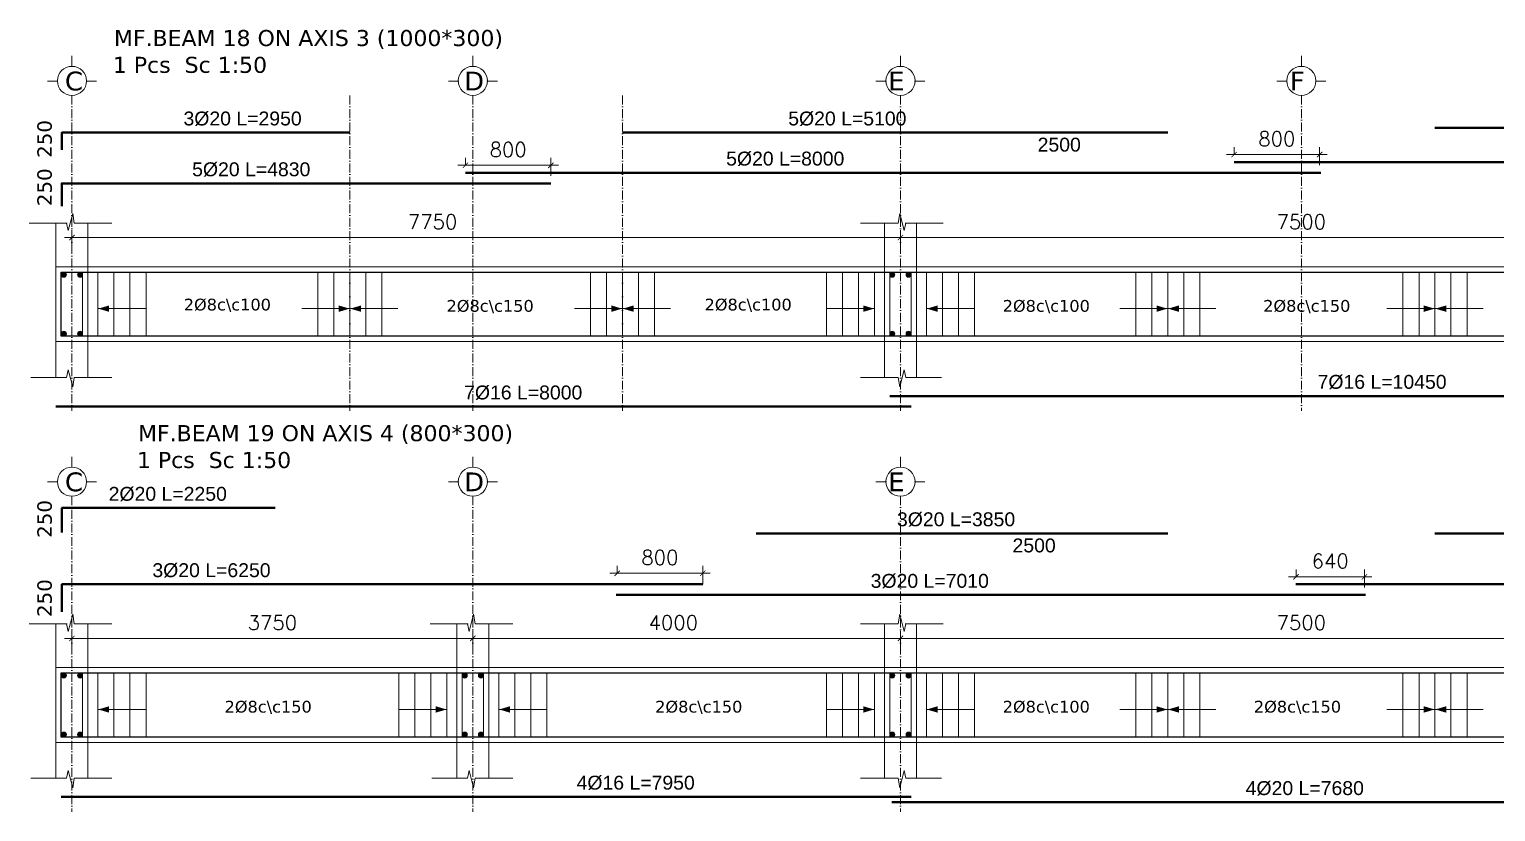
# Model space of a CAD drawing. Header units: inches. Extents: x -17020 to 43805, y -10194 to 123061.
# Drawn here: x 7716 to 9087, y 111317 to 112049 of the extents above; entities that cross this region are included whole.
import ezdxf

# ---------------------------------------------------------------- set-up
doc = ezdxf.new("R2010")
doc.units = ezdxf.units.IN
doc.header["$LTSCALE"] = 0.7
doc.header["$MEASUREMENT"] = 0
doc.linetypes.add('ACAD_ISO10W100', pattern=[18, 12, -3, 0, -3])
doc.layers.get('0').update_dxf_attribs({"lineweight": 13})
doc.layers.get('Defpoints').update_dxf_attribs({"lineweight": 5})
for name, color, linetype, lineweight in [('axis', 254, 'ACAD_ISO10W100', 9), ('BEAM FRAME', 5, 'Continuous', 18), ('COLUMN', 4, 'Continuous', 20), ('elevline', 30, 'Continuous', 20), ('FRAME 070', 5, 'Continuous', 60), ('hatch', 9, 'Continuous', 9), ('renforcment', 141, 'Continuous', 40), ('tex', 3, 'Continuous', 25), ('TEXT', 3, 'Continuous', 25), ('top rein. extension', 50, 'Continuous', 20), ('top renforcment', 7, 'Continuous', 40)]:
    doc.layers.add(name, color=color, linetype=linetype, lineweight=lineweight)
doc.styles.add('100', font='romans.shx', dxfattribs={"height": 13.5})
doc.styles.add('romanc', font='verdana.ttf', dxfattribs={"height": 250})
doc.styles.get("Standard").update_dxf_attribs({"font": 'arial.ttf', "height": 13})
doc.dimstyles.new('100', dxfattribs={"dimtxt": 13.5, "dimasz": 5, "dimexe": 7, "dimexo": 7, "dimgap": 8, "dimtad": 1, "dimdec": 0, "dimlfac": 10, "dimzin": 4, "dimdsep": 46, "dimtxsty": '100', "dimblk": 'ARCHTICK', "dimcen": 0.09, "dimdle": 7, "dimclrd": 1, "dimclre": 8, "dimclrt": 2, "dimadec": 0, "dimazin": 1, "dimtfac": 1, "dimtdec": 0, "dimtix": 1, "dimtofl": 0, "dimtmove": 0, "dimatfit": 3, "dimldrblk": 'ARCHTICK', "dimfxl": 0.18, "dimtolj": 1, "dimtzin": 0, "dimlwd": -1, "dimlwe": -1, "dimarcsym": 0})
doc.dimstyles.get("Standard").update_dxf_attribs({"dimtxt": 13, "dimasz": 5, "dimexe": 0.18, "dimexo": 0.0625, "dimgap": 6, "dimtad": 1, "dimdec": 0, "dimlfac": 10, "dimzin": 0, "dimdsep": 46, "dimtxsty": 'Standard', "dimblk": 'ARCHTICK', "dimcen": 0.09, "dimse1": 1, "dimse2": 1, "dimclrd": 1, "dimclre": 7, "dimclrt": 3, "dimadec": 0, "dimazin": 0, "dimtfac": 1, "dimtdec": 0, "dimtix": 1, "dimtofl": 0, "dimtmove": 0, "dimatfit": 3, "dimldrblk": 'ARCHTICK', "dimfxl": 1, "dimtolj": 1, "dimtzin": 0, "dimarcsym": 0})

# ---------------------------------------------------------------- blocks, each defined once
blk = doc.blocks.new('*D897')
at = {"layer": 'Defpoints', "color": 0, "transparency": 16777216}
for p in [(7720.4, 111904.6, -194.5), (8203.4, 111904.6, -221.1), (8203.4, 111904.6)]:
    blk.add_point(p, dxfattribs=at)
at = {"layer": 'TEXT', "color": 3, "transparency": 16777216, "insert": (7923.1, 111917.6), "char_height": 13, "attachment_point": 5}
blk.add_mtext('\\A1;5%%C20 L=4830', dxfattribs=at)
blk = doc.blocks.new('_ArchTick')
at = {"color": 0, "linetype": 'ByBlock', "lineweight": 0, "const_width": 0.15}
blk.add_lwpolyline([(-0.5, -0.5), (0.5, 0.5)], dxfattribs=at)
blk = doc.blocks.new('*D898')
at = {"color": 8, "transparency": 16777216}
for p, q in [((7755.4, 111847.4), (7755.4, 111861)), ((8530.4, 111844.3), (8530.4, 111861))]:
    blk.add_line(p, q, dxfattribs=at)
at = {"color": 1, "transparency": 16777216}
blk.add_line((7748.4, 111854), (8537.4, 111854), dxfattribs=at)
at = {"layer": 'Defpoints', "color": 0, "transparency": 16777216}
for p in [(8530.4, 111854), (7755.4, 111840.4), (8530.4, 111837.3)]:
    blk.add_point(p, dxfattribs=at)
at = {"color": 1, "transparency": 16777216, "xscale": 5, "yscale": 5, "zscale": 5, "rotation": 180}
blk.add_blockref('_ArchTick', (7755.4, 111854), dxfattribs=at)
at = {"color": 1, "transparency": 16777216, "xscale": 5, "yscale": 5, "zscale": 5}
blk.add_blockref('_ArchTick', (8530.4, 111854), dxfattribs=at)
at = {"color": 2, "transparency": 16777216, "insert": (8092.7, 111868.7), "char_height": 13.5, "attachment_point": 5, "style": '100'}
blk.add_mtext('\\A1;7750', dxfattribs=at)
blk = doc.blocks.new('*D899')
at = {"layer": 'Defpoints', "color": 0, "transparency": 16777216}
for p in [(7740.4, 111695.9, -37100.9), (7740.4, 111695.9), (8540.4, 111695.9, -13870.6)]:
    blk.add_point(p, dxfattribs=at)
at = {"layer": 'TEXT', "color": 3, "transparency": 16777216, "insert": (8177.5, 111708.9), "char_height": 13, "attachment_point": 5}
blk.add_mtext('\\A1;7%%C16 L=8000', dxfattribs=at)
blk = doc.blocks.new('*D900')
at = {"layer": 'Defpoints', "color": 0, "transparency": 16777216}
for p in [(8123.4, 111914.6, -19.2), (8123.4, 111914.6), (8923.5, 111914.6, -167.8)]:
    blk.add_point(p, dxfattribs=at)
at = {"layer": 'TEXT', "color": 3, "transparency": 16777216, "insert": (8422.6, 111927.6), "char_height": 13, "attachment_point": 5}
blk.add_mtext('\\A1;5%%C20 L=8000', dxfattribs=at)
blk = doc.blocks.new('*D902')
at = {"layer": 'Defpoints', "color": 0, "transparency": 16777216}
for p in [(8842.5, 111924.6, -157.8), (8842.5, 111924.6), (9595.4, 111924.6, -218.5)]:
    blk.add_point(p, dxfattribs=at)
at = {"layer": 'TEXT', "color": 3, "transparency": 16777216, "insert": (9185.4, 111937.6), "char_height": 13, "attachment_point": 5}
blk.add_mtext('\\A1;5%%C20 L=7529', dxfattribs=at)
blk = doc.blocks.new('*D944')
at = {"color": 1, "transparency": 16777216}
blk.add_line((8929.5, 111931.6), (8835.5, 111931.6), dxfattribs=at)
at = {"color": 8, "transparency": 16777216}
for p, q in [((8842.5, 111931.6), (8842.5, 111938.6)), ((8922.5, 111921.6), (8922.5, 111938.6))]:
    blk.add_line(p, q, dxfattribs=at)
at = {"layer": 'Defpoints', "color": 0, "transparency": 16777216}
for p in [(8842.5, 111931.6), (8842.5, 111924.6), (8922.5, 111914.6)]:
    blk.add_point(p, dxfattribs=at)
at = {"color": 1, "transparency": 16777216, "xscale": 5, "yscale": 5, "zscale": 5, "rotation": 180}
blk.add_blockref('_ArchTick', (8842.5, 111931.6), dxfattribs=at)
at = {"color": 1, "transparency": 16777216, "xscale": 5, "yscale": 5, "zscale": 5}
blk.add_blockref('_ArchTick', (8922.5, 111931.6), dxfattribs=at)
at = {"color": 2, "transparency": 16777216, "insert": (8882.5, 111946.3), "char_height": 13.5, "attachment_point": 5, "style": '100'}
blk.add_mtext('\\A1;800', dxfattribs=at)
blk = doc.blocks.new('*D903')
at = {"color": 8, "transparency": 16777216}
for p, q in [((8530.4, 111845.1), (8530.4, 111861)), ((9280.4, 111849.7), (9280.4, 111861))]:
    blk.add_line(p, q, dxfattribs=at)
at = {"color": 1, "transparency": 16777216}
blk.add_line((9287.4, 111854), (8523.4, 111854), dxfattribs=at)
at = {"layer": 'Defpoints', "color": 0, "transparency": 16777216}
for p in [(8530.4, 111854), (8530.4, 111838.1), (9280.4, 111842.7)]:
    blk.add_point(p, dxfattribs=at)
at = {"color": 1, "transparency": 16777216, "xscale": 5, "yscale": 5, "zscale": 5, "rotation": 180}
blk.add_blockref('_ArchTick', (8530.4, 111854), dxfattribs=at)
at = {"color": 1, "transparency": 16777216, "xscale": 5, "yscale": 5, "zscale": 5}
blk.add_blockref('_ArchTick', (9280.4, 111854), dxfattribs=at)
at = {"color": 2, "transparency": 16777216, "insert": (8905.4, 111868.7), "char_height": 13.5, "attachment_point": 5, "style": '100'}
blk.add_mtext('\\A1;7500', dxfattribs=at)
blk = doc.blocks.new('*D904')
at = {"layer": 'Defpoints', "color": 0, "transparency": 16777216}
for p in [(8520.4, 111705.8, -13652.7), (9565.4, 111705.8, -37100.9), (9565.4, 111705.8)]:
    blk.add_point(p, dxfattribs=at)
at = {"layer": 'TEXT', "color": 3, "transparency": 16777216, "insert": (8980.9, 111718.8), "char_height": 13, "attachment_point": 5}
blk.add_mtext('\\A1;7%%C16 L=10450', dxfattribs=at)
blk = doc.blocks.new('*D905')
at = {"layer": 'Defpoints', "color": 0, "transparency": 16777216}
for p in [(7720.4, 111952.1, -195), (7720.4, 111952.1), (8015.4, 111952.1, -189.9)]:
    blk.add_point(p, dxfattribs=at)
at = {"layer": 'TEXT', "color": 3, "transparency": 16777216, "insert": (7915, 111965.1), "char_height": 13, "attachment_point": 5}
blk.add_mtext('\\A1;3%%C20 L=2950', dxfattribs=at)
blk = doc.blocks.new('*D906')
at = {"layer": 'Defpoints', "color": 0, "transparency": 16777216}
for p in [(9030.4, 111956.5, -157.8), (9030.4, 111956.5), (9595.4, 111956.5, -218.5)]:
    blk.add_point(p, dxfattribs=at)
at = {"layer": 'TEXT', "color": 3, "transparency": 16777216, "insert": (9365.4, 111969.5), "char_height": 13, "attachment_point": 5}
blk.add_mtext('\\A1;5%%C20 L=5650', dxfattribs=at)
blk = doc.blocks.new('*D907')
at = {"layer": 'Defpoints', "color": 0, "transparency": 16777216}
for p in [(8270.4, 111952.1, -203.1), (8270.4, 111952.1), (8780.4, 111952.1, -189.9)]:
    blk.add_point(p, dxfattribs=at)
at = {"layer": 'TEXT', "color": 3, "transparency": 16777216, "insert": (8480.7, 111965.1), "char_height": 13, "attachment_point": 5}
blk.add_mtext('\\A1;5%%C20 L=5100', dxfattribs=at)
blk = doc.blocks.new('*D908')
at = {"layer": 'Defpoints', "color": 0, "transparency": 16777216}
for p in [(8530.4, 111950.5), (8780.4, 111950.5), (8780.4, 111928.2)]:
    blk.add_point(p, dxfattribs=at)
at = {"layer": 'TEXT', "color": 3, "transparency": 16777216, "insert": (8678.9, 111940.8), "char_height": 13, "attachment_point": 5}
blk.add_mtext('\\A1;2500', dxfattribs=at)
blk = doc.blocks.new('*D909')
at = {"color": 8, "transparency": 16777216}
for p, q in [((8123.4, 111921.6), (8123.4, 111928.6)), ((8203.4, 111911.6), (8203.4, 111928.6))]:
    blk.add_line(p, q, dxfattribs=at)
at = {"color": 1, "transparency": 16777216}
blk.add_line((8210.4, 111921.6), (8116.4, 111921.6), dxfattribs=at)
at = {"layer": 'Defpoints', "color": 0, "transparency": 16777216}
for p in [(8123.4, 111921.6), (8123.4, 111914.6), (8203.4, 111904.6)]:
    blk.add_point(p, dxfattribs=at)
at = {"color": 1, "transparency": 16777216, "xscale": 5, "yscale": 5, "zscale": 5, "rotation": 180}
blk.add_blockref('_ArchTick', (8123.4, 111921.6), dxfattribs=at)
at = {"color": 1, "transparency": 16777216, "xscale": 5, "yscale": 5, "zscale": 5}
blk.add_blockref('_ArchTick', (8203.4, 111921.6), dxfattribs=at)
at = {"color": 2, "transparency": 16777216, "insert": (8163.4, 111936.3), "char_height": 13.5, "attachment_point": 5, "style": '100'}
blk.add_mtext('\\A1;800', dxfattribs=at)
blk = doc.blocks.new('*D910')
at = {"layer": 'Defpoints', "color": 0, "transparency": 16777216}
for p in [(7720.4, 111529.7, -65.3), (8345.4, 111529.7, 33.7), (8345.4, 111529.7)]:
    blk.add_point(p, dxfattribs=at)
at = {"layer": 'TEXT', "color": 3, "transparency": 16777216, "insert": (7885.9, 111542.7), "char_height": 13, "attachment_point": 5}
blk.add_mtext('\\A1;3%%C20 L=6250', dxfattribs=at)
blk = doc.blocks.new('*D911')
at = {"color": 1, "transparency": 16777216}
blk.add_line((7748.4, 111479.2), (8137.4, 111479.2), dxfattribs=at)
at = {"color": 8, "transparency": 16777216}
for p, q in [((7755.4, 111472.6), (7755.4, 111486.2)), ((8130.4, 111470.3), (8130.4, 111486.2))]:
    blk.add_line(p, q, dxfattribs=at)
at = {"layer": 'Defpoints', "color": 0, "transparency": 16777216}
for p in [(8130.4, 111479.2), (7755.4, 111465.6), (8130.4, 111463.3)]:
    blk.add_point(p, dxfattribs=at)
at = {"color": 1, "transparency": 16777216, "xscale": 5, "yscale": 5, "zscale": 5, "rotation": 180}
blk.add_blockref('_ArchTick', (7755.4, 111479.2), dxfattribs=at)
at = {"color": 1, "transparency": 16777216, "xscale": 5, "yscale": 5, "zscale": 5}
blk.add_blockref('_ArchTick', (8130.4, 111479.2), dxfattribs=at)
at = {"color": 2, "transparency": 16777216, "insert": (7942.9, 111493.9), "char_height": 13.5, "attachment_point": 5, "style": '100'}
blk.add_mtext('\\A1;3750', dxfattribs=at)
blk = doc.blocks.new('*D912')
at = {"layer": 'Defpoints', "color": 0, "transparency": 16777216}
for p in [(7745.4, 111331, -37100.9), (7745.4, 111331), (8540.4, 111331, -13652.7)]:
    blk.add_point(p, dxfattribs=at)
at = {"layer": 'TEXT', "color": 3, "transparency": 16777216, "insert": (8282.7, 111344), "char_height": 13, "attachment_point": 5}
blk.add_mtext('\\A1;4%%C16 L=7950', dxfattribs=at)
blk = doc.blocks.new('*D913')
at = {"layer": 'Defpoints', "color": 0, "transparency": 16777216}
for p in [(8264.4, 111519.7, 24.9), (8264.4, 111519.7), (8965.4, 111519.7, -167.8)]:
    blk.add_point(p, dxfattribs=at)
at = {"layer": 'TEXT', "color": 3, "transparency": 16777216, "insert": (8557.8, 111532.7), "char_height": 13, "attachment_point": 5}
blk.add_mtext('\\A1;3%%C20 L=7010', dxfattribs=at)
blk = doc.blocks.new('*D915')
at = {"layer": 'Defpoints', "color": 0, "transparency": 16777216}
for p in [(8900.4, 111529.7, -157.8), (8900.4, 111529.7), (9805.4, 111529.7, -218.5)]:
    blk.add_point(p, dxfattribs=at)
at = {"layer": 'TEXT', "color": 3, "transparency": 16777216, "insert": (9487.8, 111542.7), "char_height": 13, "attachment_point": 5}
blk.add_mtext('\\A1;3%%C20 L=9050', dxfattribs=at)
blk = doc.blocks.new('*D945')
at = {"color": 8, "transparency": 16777216}
for p, q in [((8900.4, 111536.7), (8900.4, 111543.7)), ((8964.4, 111526.7), (8964.4, 111543.7))]:
    blk.add_line(p, q, dxfattribs=at)
at = {"color": 1, "transparency": 16777216}
blk.add_line((8971.4, 111536.7), (8893.4, 111536.7), dxfattribs=at)
at = {"layer": 'Defpoints', "color": 0, "transparency": 16777216}
for p in [(8900.4, 111536.7), (8900.4, 111529.7), (8964.4, 111519.7)]:
    blk.add_point(p, dxfattribs=at)
at = {"color": 1, "transparency": 16777216, "xscale": 5, "yscale": 5, "zscale": 5, "rotation": 180}
blk.add_blockref('_ArchTick', (8900.4, 111536.7), dxfattribs=at)
at = {"color": 1, "transparency": 16777216, "xscale": 5, "yscale": 5, "zscale": 5}
blk.add_blockref('_ArchTick', (8964.4, 111536.7), dxfattribs=at)
at = {"color": 2, "transparency": 16777216, "insert": (8932.4, 111551.5), "char_height": 13.5, "attachment_point": 5, "style": '100'}
blk.add_mtext('\\A1;640', dxfattribs=at)
blk = doc.blocks.new('*D916')
at = {"color": 1, "transparency": 16777216}
blk.add_line((9287.4, 111479.2), (8523.4, 111479.2), dxfattribs=at)
at = {"color": 8, "transparency": 16777216}
for p, q in [((8530.4, 111470.3), (8530.4, 111486.2)), ((9280.4, 111471.6), (9280.4, 111486.2))]:
    blk.add_line(p, q, dxfattribs=at)
at = {"layer": 'Defpoints', "color": 0, "transparency": 16777216}
for p in [(8530.4, 111479.2), (8530.4, 111463.3), (9280.4, 111464.6)]:
    blk.add_point(p, dxfattribs=at)
at = {"color": 1, "transparency": 16777216, "xscale": 5, "yscale": 5, "zscale": 5, "rotation": 180}
blk.add_blockref('_ArchTick', (8530.4, 111479.2), dxfattribs=at)
at = {"color": 1, "transparency": 16777216, "xscale": 5, "yscale": 5, "zscale": 5}
blk.add_blockref('_ArchTick', (9280.4, 111479.2), dxfattribs=at)
at = {"color": 2, "transparency": 16777216, "insert": (8905.4, 111493.9), "char_height": 13.5, "attachment_point": 5, "style": '100'}
blk.add_mtext('\\A1;7500', dxfattribs=at)
blk = doc.blocks.new('*D918')
at = {"layer": 'Defpoints', "color": 0, "transparency": 16777216}
for p in [(8522.4, 111325.9, -13652.7), (9290.4, 111325.9, -49467.8), (9290.4, 111325.9)]:
    blk.add_point(p, dxfattribs=at)
at = {"layer": 'TEXT', "color": 3, "transparency": 16777216, "insert": (8908.6, 111338.9), "char_height": 13, "attachment_point": 5}
blk.add_mtext('\\A1;4%%C20 L=7680', dxfattribs=at)
blk = doc.blocks.new('*D919')
at = {"layer": 'Defpoints', "color": 0, "transparency": 16777216}
for p in [(9030.4, 111577.3, -203.1), (9030.4, 111577.3), (9405.4, 111577.3, -189.9)]:
    blk.add_point(p, dxfattribs=at)
at = {"layer": 'TEXT', "color": 3, "transparency": 16777216, "insert": (9161, 111590.3), "char_height": 13, "attachment_point": 5}
blk.add_mtext('\\A1;3%%C20 L=3750', dxfattribs=at)
blk = doc.blocks.new('*D921')
at = {"color": 1, "transparency": 16777216}
blk.add_line((8537.4, 111479.2), (8123.4, 111479.2), dxfattribs=at)
at = {"color": 8, "transparency": 16777216}
for p, q in [((8130.4, 111470.3), (8130.4, 111486.2)), ((8530.4, 111471.6), (8530.4, 111486.2))]:
    blk.add_line(p, q, dxfattribs=at)
at = {"layer": 'Defpoints', "color": 0, "transparency": 16777216}
for p in [(8130.4, 111479.2), (8130.4, 111463.3), (8530.4, 111464.6)]:
    blk.add_point(p, dxfattribs=at)
at = {"color": 1, "transparency": 16777216, "xscale": 5, "yscale": 5, "zscale": 5, "rotation": 180}
blk.add_blockref('_ArchTick', (8130.4, 111479.2), dxfattribs=at)
at = {"color": 1, "transparency": 16777216, "xscale": 5, "yscale": 5, "zscale": 5}
blk.add_blockref('_ArchTick', (8530.4, 111479.2), dxfattribs=at)
at = {"color": 2, "transparency": 16777216, "insert": (8317.9, 111493.9), "char_height": 13.5, "attachment_point": 5, "style": '100'}
blk.add_mtext('\\A1;4000', dxfattribs=at)
blk = doc.blocks.new('*D922')
at = {"layer": 'Defpoints', "color": 0, "transparency": 16777216}
for p in [(8395.4, 111577.3, -203.1), (8395.4, 111577.3), (8780.4, 111577.3, -189.9)]:
    blk.add_point(p, dxfattribs=at)
at = {"layer": 'TEXT', "color": 3, "transparency": 16777216, "insert": (8582.4, 111590.3), "char_height": 13, "attachment_point": 5}
blk.add_mtext('\\A1;3%%C20 L=3850', dxfattribs=at)
blk = doc.blocks.new('*D923')
at = {"layer": 'Defpoints', "color": 0, "transparency": 16777216}
for p in [(8530.4, 111575.7), (8780.4, 111575.7), (8780.4, 111553.3)]:
    blk.add_point(p, dxfattribs=at)
at = {"layer": 'TEXT', "color": 3, "transparency": 16777216, "insert": (8655.4, 111566), "char_height": 13, "attachment_point": 5}
blk.add_mtext('\\A1;2500', dxfattribs=at)
blk = doc.blocks.new('*D924')
at = {"color": 8, "transparency": 16777216}
for p, q in [((8265.4, 111540), (8265.4, 111547)), ((8345.4, 111530), (8345.4, 111547))]:
    blk.add_line(p, q, dxfattribs=at)
at = {"color": 1, "transparency": 16777216}
blk.add_line((8352.4, 111540), (8258.4, 111540), dxfattribs=at)
at = {"layer": 'Defpoints', "color": 0, "transparency": 16777216}
for p in [(8265.4, 111540), (8265.4, 111533), (8345.4, 111523)]:
    blk.add_point(p, dxfattribs=at)
at = {"color": 1, "transparency": 16777216, "xscale": 5, "yscale": 5, "zscale": 5, "rotation": 180}
blk.add_blockref('_ArchTick', (8265.4, 111540), dxfattribs=at)
at = {"color": 1, "transparency": 16777216, "xscale": 5, "yscale": 5, "zscale": 5}
blk.add_blockref('_ArchTick', (8345.4, 111540), dxfattribs=at)
at = {"color": 2, "transparency": 16777216, "insert": (8305.4, 111554.8), "char_height": 13.5, "attachment_point": 5, "style": '100'}
blk.add_mtext('\\A1;800', dxfattribs=at)
blk = doc.blocks.new('*D966')
at = {"layer": 'Defpoints', "color": 0, "transparency": 16777216}
for p in [(7720.4, 111601.1, -195), (7720.4, 111601.1), (7945.4, 111601.1, -189.9)]:
    blk.add_point(p, dxfattribs=at)
at = {"layer": 'TEXT', "color": 3, "transparency": 16777216, "insert": (7845, 111614.1), "char_height": 13, "attachment_point": 5}
blk.add_mtext('\\A1;2%%C20 L=2250', dxfattribs=at)

msp = doc.modelspace()

# ---------------------------------------------------------------- hatches: boundary and pattern name
at = {"layer": 'elevline'}
for points in [[(7750.15, 111819.3, 1), (7745.39, 111819.3, 1)], [(7760.64, 111819.3, -1), (7765.39, 111819.3, -1)], [(8525.15, 111819.3, 1), (8520.39, 111819.3, 1)], [(8535.64, 111819.3, -1), (8540.39, 111819.3, -1)], [(7750.15, 111764.06, -1), (7745.39, 111764.06, -1)], [(7760.64, 111764.06, 1), (7765.39, 111764.06, 1)], [(8525.15, 111764.06, -1), (8520.39, 111764.06, -1)], [(8535.64, 111764.06, 1), (8540.39, 111764.06, 1)], [(7750.15, 111444.48, 1), (7745.39, 111444.48, 1)], [(7760.64, 111444.48, -1), (7765.39, 111444.48, -1)], [(8125.15, 111444.48, 1), (8120.39, 111444.48, 1)], [(8135.64, 111444.48, -1), (8140.39, 111444.48, -1)], [(8525.15, 111444.48, 1), (8520.39, 111444.48, 1)], [(8535.64, 111444.48, -1), (8540.39, 111444.48, -1)], [(7750.15, 111389.24, -1), (7745.39, 111389.24, -1)], [(7760.64, 111389.24, 1), (7765.39, 111389.24, 1)], [(8125.15, 111389.24, -1), (8120.39, 111389.24, -1)], [(8135.64, 111389.24, 1), (8140.39, 111389.24, 1)], [(8525.15, 111389.24, -1), (8520.39, 111389.24, -1)], [(8535.64, 111389.24, 1), (8540.39, 111389.24, 1)]]:
    msp.add_hatch(color=256, dxfattribs=at).paths.add_polyline_path(points)

# ---------------------------------------------------------------- linework, layer by layer
at = {"layer": 'axis'}
for p, q in [((7755.39, 111986.87), (7755.39, 111691.94)), ((8015.39, 111986.87), (8015.39, 111691.94)), ((8130.39, 111986.87), (8130.39, 111691.94)), ((8130.39, 111986.87), (8130.39, 111691.94)), ((8270.39, 111986.87), (8270.39, 111691.94)), ((8530.39, 111986.87), (8530.39, 111691.94)), ((8530.39, 111986.87), (8530.39, 111691.94)), ((8905.39, 111986.87), (8905.39, 111691.94)), ((7755.39, 111612.06, 217.91), (7755.39, 111317.12, 217.91)), ((8130.39, 111612.06, 217.91), (8130.39, 111317.12, 217.91)), ((8130.39, 111612.06, 217.91), (8130.39, 111317.12, 217.91)), ((8530.39, 111612.06, 217.91), (8530.39, 111317.12, 217.91)), ((8530.39, 111612.06, 217.91), (8530.39, 111317.12, 217.91))]:
    msp.add_line(p, q, dxfattribs=at)
at = {"layer": 'BEAM FRAME'}
for points, elevation in [([(9570.39, 111756.68), (7740.39, 111756.68), (7740.39, 111826.68), (9570.39, 111826.68)], 217.91), ([(9780.57, 111381.86), (7740.39, 111381.86), (7740.39, 111451.86), (9780.57, 111451.86)], 435.81)]:
    msp.add_lwpolyline(points, close=True, dxfattribs=dict(at, elevation=elevation))
at = {"layer": 'COLUMN', "lineweight": 20}
for p, q in [((7740.39, 111867.61, 217.91), (7740.39, 111826.68, 217.91)), ((7770.39, 111867.61, 217.91), (7770.39, 111826.68, 217.91)), ((8515.39, 111867.61, 217.91), (8515.39, 111826.68, 217.91)), ((8545.39, 111867.61, 217.91), (8545.39, 111826.68, 217.91)), ((7740.39, 111723.25, 217.91), (7740.39, 111756.68, 217.91)), ((7770.39, 111723.25, 217.91), (7770.39, 111756.68, 217.91)), ((8515.39, 111723.25, 217.91), (8515.39, 111756.68, 217.91)), ((8545.39, 111723.25, 217.91), (8545.39, 111756.68, 217.91)), ((7740.39, 111492.79, 435.81), (7740.39, 111451.86, 435.81)), ((7770.39, 111492.79, 435.81), (7770.39, 111451.86, 435.81)), ((8115.39, 111492.79, 435.81), (8115.39, 111451.86, 435.81)), ((8145.39, 111492.79, 435.81), (8145.39, 111451.86, 435.81)), ((8515.39, 111492.79, 435.81), (8515.39, 111451.86, 435.81)), ((8545.39, 111492.79, 435.81), (8545.39, 111451.86, 435.81)), ((7740.39, 111348.44, 435.81), (7740.39, 111381.86, 435.81)), ((7770.39, 111348.44, 435.81), (7770.39, 111381.86, 435.81)), ((8115.39, 111348.44, 435.81), (8115.39, 111381.86, 435.81)), ((8145.39, 111348.44, 435.81), (8145.39, 111381.86, 435.81)), ((8515.39, 111348.44, 435.81), (8515.39, 111381.86, 435.81)), ((8545.39, 111348.44, 435.81), (8545.39, 111381.86, 435.81))]:
    msp.add_line(p, q, dxfattribs=at)
at = {"layer": 'elevline'}
for p, q in [((7779.71, 111761.68), (7779.71, 111821.68)), ((7794.67, 111761.68), (7794.67, 111821.68)), ((7809.67, 111761.68), (7809.67, 111821.68)), ((7824.67, 111761.68), (7824.67, 111821.68)), ((7985.44, 111761.68), (7985.44, 111821.68)), ((8000.44, 111761.68), (8000.44, 111821.68)), ((8015.39, 111761.68), (8015.39, 111821.68)), ((8030.35, 111761.68), (8030.35, 111821.68)), ((8045.35, 111761.68), (8045.35, 111821.68)), ((8240.44, 111761.68), (8240.44, 111821.68)), ((8255.44, 111761.68), (8255.44, 111821.68)), ((8270.39, 111761.68), (8270.39, 111821.68)), ((8285.35, 111761.68), (8285.35, 111821.68)), ((8300.35, 111761.68), (8300.35, 111821.68)), ((8461.12, 111761.68), (8461.12, 111821.68)), ((8476.12, 111761.68), (8476.12, 111821.68)), ((8491.12, 111761.68), (8491.12, 111821.68)), ((8506.08, 111761.68), (8506.08, 111821.68)), ((8554.71, 111761.68), (8554.71, 111821.68)), ((8569.67, 111761.68), (8569.67, 111821.68)), ((8584.67, 111761.68), (8584.67, 111821.68)), ((8599.67, 111761.68), (8599.67, 111821.68)), ((8750.44, 111761.68, -189.88), (8750.44, 111821.68, -189.88)), ((8765.44, 111761.68, -189.88), (8765.44, 111821.68, -189.88)), ((8780.39, 111761.68, -189.88), (8780.39, 111821.68, -189.88)), ((8795.35, 111761.68, -189.88), (8795.35, 111821.68, -189.88)), ((8810.35, 111761.68, -189.88), (8810.35, 111821.68, -189.88)), ((9000.44, 111761.68, -203.15), (9000.44, 111821.68, -203.15)), ((9015.44, 111761.68, -203.15), (9015.44, 111821.68, -203.15)), ((9030.39, 111761.68, -203.15), (9030.39, 111821.68, -203.15)), ((9045.35, 111761.68, -203.15), (9045.35, 111821.68, -203.15)), ((9060.35, 111761.68, -203.15), (9060.35, 111821.68, -203.15)), ((7779.71, 111386.86, 217.91), (7779.71, 111446.86, 217.91)), ((7794.67, 111386.86, 217.91), (7794.67, 111446.86, 217.91)), ((7809.67, 111386.86, 217.91), (7809.67, 111446.86, 217.91)), ((7824.67, 111386.86, 217.91), (7824.67, 111446.86, 217.91)), ((8061.12, 111386.86, 217.91), (8061.12, 111446.86, 217.91)), ((8076.12, 111386.86, 217.91), (8076.12, 111446.86, 217.91)), ((8091.12, 111386.86, 217.91), (8091.12, 111446.86, 217.91)), ((8106.08, 111386.86, 217.91), (8106.08, 111446.86, 217.91)), ((8154.71, 111386.86, 217.91), (8154.71, 111446.86, 217.91)), ((8169.67, 111386.86, 217.91), (8169.67, 111446.86, 217.91)), ((8184.67, 111386.86, 217.91), (8184.67, 111446.86, 217.91)), ((8199.67, 111386.86, 217.91), (8199.67, 111446.86, 217.91)), ((8461.12, 111386.86, 217.91), (8461.12, 111446.86, 217.91)), ((8476.12, 111386.86, 217.91), (8476.12, 111446.86, 217.91)), ((8491.12, 111386.86, 217.91), (8491.12, 111446.86, 217.91)), ((8506.08, 111386.86, 217.91), (8506.08, 111446.86, 217.91)), ((8554.71, 111386.86, 217.91), (8554.71, 111446.86, 217.91)), ((8569.67, 111386.86, 217.91), (8569.67, 111446.86, 217.91)), ((8584.67, 111386.86, 217.91), (8584.67, 111446.86, 217.91)), ((8599.67, 111386.86, 217.91), (8599.67, 111446.86, 217.91)), ((8750.44, 111386.86, 28.03), (8750.44, 111446.86, 28.03)), ((8765.44, 111386.86, 28.03), (8765.44, 111446.86, 28.03)), ((8780.39, 111386.86, 28.03), (8780.39, 111446.86, 28.03)), ((8795.35, 111386.86, 28.03), (8795.35, 111446.86, 28.03)), ((8810.35, 111386.86, 28.03), (8810.35, 111446.86, 28.03)), ((9000.44, 111386.86, 14.76), (9000.44, 111446.86, 14.76)), ((9015.44, 111386.86, 14.76), (9015.44, 111446.86, 14.76)), ((9030.39, 111386.86, 14.76), (9030.39, 111446.86, 14.76)), ((9045.35, 111386.86, 14.76), (9045.35, 111446.86, 14.76)), ((9060.35, 111386.86, 14.76), (9060.35, 111446.86, 14.76))]:
    msp.add_line(p, q, dxfattribs=at)
for centre in [(7747.77, 111819.3), (7763.02, 111819.3), (8522.77, 111819.3), (8538.02, 111819.3), (7747.77, 111764.06), (7763.02, 111764.06), (8522.77, 111764.06), (8538.02, 111764.06), (7747.77, 111444.48, 217.91), (7763.02, 111444.48, 217.91), (8122.77, 111444.48, 217.91), (8138.02, 111444.48, 217.91), (8522.77, 111444.48, 217.91), (8538.02, 111444.48, 217.91), (7747.77, 111389.24, 217.91), (7763.02, 111389.24, 217.91), (8122.77, 111389.24, 217.91), (8138.02, 111389.24, 217.91), (8522.77, 111389.24, 217.91), (8538.02, 111389.24, 217.91)]:
    msp.add_circle(centre, 2.38, dxfattribs=at)
at = {"layer": 'FRAME 070', "lineweight": 20}
for p, q in [((7756.08, 111876.61, 217.91), (7751.9, 111860.53, 217.91)), ((7757.43, 111867.61, 217.91), (7756.08, 111876.61, 217.91)), ((8528.36, 111867.61, 217.91), (8529.71, 111876.61, 217.91)), ((8529.71, 111876.61, 217.91), (8533.89, 111860.53, 217.91)), ((7750.87, 111867.61, 217.91), (7715.51, 111867.61, 217.91)), ((7751.9, 111860.53, 217.91), (7750.39, 111867.61, 217.91)), ((7792.78, 111867.61, 217.91), (7757.43, 111867.61, 217.91)), ((8493, 111867.61, 217.91), (8528.36, 111867.61, 217.91)), ((8533.89, 111860.53, 217.91), (8535.4, 111867.61, 217.91)), ((8534.92, 111867.61, 217.91), (8570.28, 111867.61, 217.91)), ((7750.39, 111723.25, 217.91), (7717, 111723.25, 217.91)), ((7751.9, 111730.33, 217.91), (7750.39, 111723.25, 217.91)), ((7756.08, 111714.25, 217.91), (7751.9, 111730.33, 217.91)), ((7757.43, 111723.25, 217.91), (7756.08, 111714.25, 217.91)), ((7792.78, 111723.25, 217.91), (7757.43, 111723.25, 217.91)), ((8493, 111723.25, 217.91), (8528.36, 111723.25, 217.91)), ((8528.36, 111723.25, 217.91), (8529.71, 111714.25, 217.91)), ((8529.71, 111714.25, 217.91), (8533.89, 111730.33, 217.91)), ((8533.89, 111730.33, 217.91), (8535.4, 111723.25, 217.91)), ((8535.4, 111723.25, 217.91), (8568.79, 111723.25, 217.91)), ((7756.08, 111501.79, 435.81), (7751.9, 111485.71, 435.81)), ((7757.43, 111492.79, 435.81), (7756.08, 111501.79, 435.81)), ((8131.08, 111501.79, 435.81), (8126.9, 111485.71, 435.81)), ((8132.43, 111492.79, 435.81), (8131.08, 111501.79, 435.81)), ((8528.36, 111492.79, 435.81), (8529.71, 111501.79, 435.81)), ((8529.71, 111501.79, 435.81), (8533.89, 111485.71, 435.81)), ((7750.87, 111492.79, 435.81), (7715.51, 111492.79, 435.81)), ((7751.9, 111485.71, 435.81), (7750.39, 111492.79, 435.81)), ((7792.78, 111492.79, 435.81), (7757.43, 111492.79, 435.81)), ((8125.87, 111492.79, 435.81), (8090.51, 111492.79, 435.81)), ((8126.9, 111485.71, 435.81), (8125.39, 111492.79, 435.81)), ((8167.78, 111492.79, 435.81), (8132.43, 111492.79, 435.81)), ((8493, 111492.79, 435.81), (8528.36, 111492.79, 435.81)), ((8533.89, 111485.71, 435.81), (8535.4, 111492.79, 435.81)), ((8534.92, 111492.79, 435.81), (8570.28, 111492.79, 435.81)), ((7751.9, 111355.51, 435.81), (7750.39, 111348.44, 435.81)), ((7756.08, 111339.44, 435.81), (7751.9, 111355.51, 435.81)), ((8126.9, 111355.51, 435.81), (8125.39, 111348.44, 435.81)), ((8131.08, 111339.44, 435.81), (8126.9, 111355.51, 435.81)), ((8529.71, 111339.44, 435.81), (8533.89, 111355.51, 435.81)), ((8533.89, 111355.51, 435.81), (8535.4, 111348.44, 435.81)), ((7750.39, 111348.44, 435.81), (7717, 111348.44, 435.81)), ((7757.43, 111348.44, 435.81), (7756.08, 111339.44, 435.81)), ((7792.78, 111348.44, 435.81), (7757.43, 111348.44, 435.81)), ((8125.39, 111348.44, 435.81), (8092, 111348.44, 435.81)), ((8132.43, 111348.44, 435.81), (8131.08, 111339.44, 435.81)), ((8167.78, 111348.44, 435.81), (8132.43, 111348.44, 435.81)), ((8493, 111348.44, 435.81), (8528.36, 111348.44, 435.81)), ((8528.36, 111348.44, 435.81), (8529.71, 111339.44, 435.81)), ((8535.4, 111348.44, 435.81), (8568.79, 111348.44, 435.81))]:
    msp.add_line(p, q, dxfattribs=at)
at = {"layer": 'FRAME 070', "lineweight": 15}
for points in [[(7770.39, 111756.68), (7740.39, 111756.68), (7740.39, 111826.68), (7770.39, 111826.68)], [(8515.39, 111756.68), (8545.39, 111756.68), (8545.39, 111826.68), (8515.39, 111826.68)]]:
    msp.add_lwpolyline(points, close=True, dxfattribs=at)
at = {"layer": 'FRAME 070', "lineweight": 15, "elevation": 217.91}
for points in [[(7770.39, 111381.86), (7740.39, 111381.86), (7740.39, 111451.86), (7770.39, 111451.86)], [(8145.39, 111381.86), (8115.39, 111381.86), (8115.39, 111451.86), (8145.39, 111451.86)], [(8515.39, 111381.86), (8545.39, 111381.86), (8545.39, 111451.86), (8515.39, 111451.86)]]:
    msp.add_lwpolyline(points, close=True, dxfattribs=at)
at = {"layer": 'hatch'}
for p, q in [((7755.39, 112023.85), (7755.39, 112014.11)), ((8130.39, 112023.85), (8130.39, 112014.11)), ((8530.39, 112023.85), (8530.39, 112014.11)), ((8905.39, 112023.85), (8905.39, 112014.11)), ((7732.47, 112000.37), (7742.21, 112000.37)), ((7778.32, 112000.37), (7768.58, 112000.37)), ((8107.47, 112000.37), (8117.21, 112000.37)), ((8153.32, 112000.37), (8143.58, 112000.37)), ((8507.47, 112000.37), (8517.21, 112000.37)), ((8553.32, 112000.37), (8543.58, 112000.37)), ((8882.47, 112000.37), (8892.21, 112000.37)), ((8928.32, 112000.37), (8918.58, 112000.37)), ((7755.39, 111649.03, 217.91), (7755.39, 111639.3, 217.91)), ((8130.39, 111649.03, 217.91), (8130.39, 111639.3, 217.91)), ((8530.39, 111649.03, 217.91), (8530.39, 111639.3, 217.91)), ((7732.47, 111625.55, 217.91), (7742.21, 111625.55, 217.91)), ((7778.32, 111625.55, 217.91), (7768.58, 111625.55, 217.91)), ((8107.47, 111625.55, 217.91), (8117.21, 111625.55, 217.91)), ((8153.32, 111625.55, 217.91), (8143.58, 111625.55, 217.91)), ((8507.47, 111625.55, 217.91), (8517.21, 111625.55, 217.91)), ((8553.32, 111625.55, 217.91), (8543.58, 111625.55, 217.91))]:
    msp.add_line(p, q, dxfattribs=at)
for centre in [(7755.39, 112000.49), (8130.39, 112000.49), (8530.39, 112000.49), (8905.39, 112000.49), (7755.39, 111625.68, 217.91), (8130.39, 111625.68, 217.91), (8530.39, 111625.68, 217.91)]:
    msp.add_circle(centre, 13.62, dxfattribs=at)
at = {"layer": 'renforcment', "lineweight": -2}
for points, elevation in [([(9565.39, 111761.68), (7745.39, 111761.68), (7745.39, 111821.68), (9565.39, 111821.68)], 217.91), ([(9775.57, 111386.86), (7745.39, 111386.86), (7745.39, 111446.86), (9775.57, 111446.86)], 435.81)]:
    msp.add_lwpolyline(points, close=True, dxfattribs=dict(at, elevation=elevation))
at = {"layer": 'top rein. extension'}
for p, q in [((7779.71, 111787.52), (7824.67, 111787.52)), ((8015.39, 111787.52), (7970.44, 111787.52)), ((8015.39, 111787.52), (8060.35, 111787.52)), ((8270.39, 111787.52), (8225.44, 111787.52)), ((8270.39, 111787.52), (8315.35, 111787.52)), ((8506.08, 111787.52), (8461.12, 111787.52)), ((8554.71, 111787.52), (8599.67, 111787.52)), ((8780.39, 111787.52, -189.88), (8735.44, 111787.52, -189.88)), ((8780.39, 111787.52, -189.88), (8825.35, 111787.52, -189.88)), ((9030.39, 111787.52, -203.15), (8985.44, 111787.52, -203.15)), ((9030.39, 111787.52, -203.15), (9075.35, 111787.52, -203.15)), ((7779.71, 111412.7, 217.91), (7824.67, 111412.7, 217.91)), ((8106.08, 111412.7, 217.91), (8061.12, 111412.7, 217.91)), ((8154.71, 111412.7, 217.91), (8199.67, 111412.7, 217.91)), ((8506.08, 111412.7, 217.91), (8461.12, 111412.7, 217.91)), ((8554.71, 111412.7, 217.91), (8599.67, 111412.7, 217.91)), ((8780.39, 111412.7, 28.03), (8735.44, 111412.7, 28.03)), ((8780.39, 111412.7, 28.03), (8825.35, 111412.7, 28.03)), ((9030.39, 111412.7, 14.76), (8985.44, 111412.7, 14.76)), ((9030.39, 111412.7, 14.76), (9075.35, 111412.7, 14.76))]:
    msp.add_line(p, q, dxfattribs=at)
for points in [[(7790.18, 111790.52), (7780.05, 111787.52), (7790.18, 111784.52)], [(8004.92, 111790.52), (8015.05, 111787.52), (8004.92, 111784.52)], [(8025.87, 111790.52), (8015.74, 111787.52), (8025.87, 111784.52)], [(8259.92, 111790.52), (8270.05, 111787.52), (8259.92, 111784.52)], [(8280.87, 111790.52), (8270.74, 111787.52), (8280.87, 111784.52)], [(8495.61, 111790.52), (8505.74, 111787.52), (8495.61, 111784.52)], [(8565.18, 111790.52), (8555.05, 111787.52), (8565.18, 111784.52)], [(8769.92, 111790.52, -189.88), (8780.05, 111787.52, -189.88), (8769.92, 111784.52, -189.88)], [(8790.87, 111790.52, -189.88), (8780.74, 111787.52, -189.88), (8790.87, 111784.52, -189.88)], [(9019.92, 111790.52, -203.15), (9030.05, 111787.52, -203.15), (9019.92, 111784.52, -203.15)], [(9040.87, 111790.52, -203.15), (9030.74, 111787.52, -203.15), (9040.87, 111784.52, -203.15)], [(7790.18, 111415.7, 217.91), (7780.05, 111412.7, 217.91), (7790.18, 111409.7, 217.91)], [(8095.61, 111415.7, 217.91), (8105.74, 111412.7, 217.91), (8095.61, 111409.7, 217.91)], [(8165.18, 111415.7, 217.91), (8155.05, 111412.7, 217.91), (8165.18, 111409.7, 217.91)], [(8495.61, 111415.7, 217.91), (8505.74, 111412.7, 217.91), (8495.61, 111409.7, 217.91)], [(8565.18, 111415.7, 217.91), (8555.05, 111412.7, 217.91), (8565.18, 111409.7, 217.91)], [(8769.92, 111415.7, 28.03), (8780.05, 111412.7, 28.03), (8769.92, 111409.7, 28.03)], [(8790.87, 111415.7, 28.03), (8780.74, 111412.7, 28.03), (8790.87, 111409.7, 28.03)], [(9019.92, 111415.7, 14.76), (9030.05, 111412.7, 14.76), (9019.92, 111409.7, 14.76)], [(9040.87, 111415.7, 14.76), (9030.74, 111412.7, 14.76), (9040.87, 111409.7, 14.76)]]:
    msp.add_solid(points, dxfattribs=at)
at = {"layer": 'top renforcment'}
for p, q in [((7740.39, 111695.94), (8540.39, 111695.94, -217.91)), ((9565.39, 111705.8), (8520.39, 111705.8)), ((7745.39, 111330.99, 217.91), (8540.39, 111330.99, 217.91)), ((9290.4, 111325.87, -12149.06), (8522.39, 111325.87, 217.91))]:
    msp.add_line(p, q, dxfattribs=at)
for points in [[(9030.39, 111956.52), (9565.39, 111956.52), (9565.39, 111938.63)], [(8015.39, 111952.11), (7745.98, 111952.11), (7745.98, 111936.17)], [(8270.39, 111952.11), (8780.39, 111952.11)], [(8123.44, 111914.56), (8923.47, 111914.56)], [(8842.47, 111924.56), (9565.39, 111924.56), (9565.39, 111906.67)], [(8203.44, 111904.56), (7745.82, 111904.56), (7745.82, 111883.26)]]:
    msp.add_lwpolyline(points, dxfattribs=at)
at = {"layer": 'top renforcment', "lineweight": 15}
for points in [[(7765.39, 111761.68), (7745.39, 111761.68), (7745.39, 111821.68), (7765.39, 111821.68)], [(8520.39, 111761.68), (8540.39, 111761.68), (8540.39, 111821.68), (8520.39, 111821.68)]]:
    msp.add_lwpolyline(points, close=True, dxfattribs=at)
at = {"layer": 'top renforcment'}
for points, elevation in [([(7945.39, 111601.11), (7745.98, 111601.11), (7745.98, 111578.21)], 217.91), ([(8395.39, 111577.3), (8780.39, 111577.3)], 217.91), ([(9030.39, 111577.3), (9405.39, 111577.3)], 217.91), ([(8345.39, 111529.74), (7745.99, 111529.74), (7745.99, 111503.96)], 251.64), ([(8900.37, 111529.74), (9775.57, 111529.74), (9775.57, 111511.85)], 217.91), ([(8264.39, 111519.74), (8965.37, 111519.74)], 217.91)]:
    msp.add_lwpolyline(points, dxfattribs=dict(at, elevation=elevation))
at = {"layer": 'top renforcment', "lineweight": 15, "elevation": 217.91}
for points in [[(7765.39, 111386.86), (7745.39, 111386.86), (7745.39, 111446.86), (7765.39, 111446.86)], [(8140.39, 111386.86), (8120.39, 111386.86), (8120.39, 111446.86), (8140.39, 111446.86)], [(8520.39, 111386.86), (8540.39, 111386.86), (8540.39, 111446.86), (8520.39, 111446.86)]]:
    msp.add_lwpolyline(points, close=True, dxfattribs=at)

# ---------------------------------------------------------------- texts
at = {"layer": 'tex', "style": 'romanc'}
for s, p in [('2%%C8c\\c100', (7859.98, 111785.83)), ('2%%C8c\\c150', (8105.79, 111784.61, -33436.19)), ('2%%C8c\\c100', (8347.15, 111785.83)), ('2%%C8c\\c100', (8626.02, 111784.61, -33436.19)), ('2%%C8c\\c150', (8869.69, 111784.61, -33436.19)), ('2%%C8c\\c150', (7898.16, 111409.79, -33218.28)), ('2%%C8c\\c150', (8300.94, 111409.79, -33218.28)), ('2%%C8c\\c100', (8626.02, 111409.79, -33218.28)), ('2%%C8c\\c150', (8860.99, 111409.79, -33218.28))]:
    msp.add_text(s, height=11, dxfattribs=at).set_placement(p)
at = {"layer": 'TEXT', "style": 'romanc'}
for s, height, p in [('MF.BEAM 18 ON AXIS 3 (1000*300)', 15, (7794.64, 112033.1)), ('1 Pcs  Sc 1:50 ', 15, (7793.63, 112008.01)), ('C', 17.6, (7748.8, 111991.57)), ('D', 17.6, (8122.28, 111991.57)), ('E', 17.6, (8518.91, 111991.57)), ('F', 17.6, (8894.68, 111991.57)), ('MF.BEAM 19 ON AXIS 4 (800*300)', 15, (7817.18, 111663.59, 217.91)), ('1 Pcs  Sc 1:50 ', 15, (7816.16, 111638.49, 217.91)), ('C', 17.6, (7748.8, 111616.75, 217.91)), ('D', 17.6, (8122.28, 111616.75, 217.91)), ('E', 17.6, (8518.91, 111616.75, 217.91))]:
    msp.add_text(s, height=height, dxfattribs=at).set_placement(p)
for p in [(7736.5, 111928.53, -73175.05), (7736.5, 111883.38, -73175.05), (7736.5, 111573.2, -72957.14), (7736.5, 111499.18, -72957.14)]:
    msp.add_text('250', height=13.5, rotation=90, dxfattribs=at).set_placement(p)

# ---------------------------------------------------------------- dimensions: what is measured, and where the dimension line sits
for base, p1, p2, picture, middle in [((8842.47, 111931.56), (8922.47, 111914.56), (8842.47, 111924.56), '*D944', (8882.47, 111946.31)), ((8123.44, 111921.56), (8203.44, 111904.56), (8123.44, 111914.56), '*D909', (8163.44, 111936.31)), ((8265.39, 111540.01, 217.91), (8345.39, 111523.01, 217.91), (8265.39, 111533.01, 217.91), '*D924', (8305.39, 111554.76, 217.91)), ((8900.37, 111536.74, 217.91), (8964.37, 111519.74, 217.91), (8900.37, 111529.74, 217.91), '*D945', (8932.37, 111551.49, 217.91))]:
    dim = msp.add_linear_dim(base=base, p1=p1, p2=p2, dimstyle='100')
    dim.commit()
    dim.dimension.update_dxf_attribs({"geometry": picture, "text_midpoint": middle})
for base, p1, p2, picture, middle in [((8530.39, 111853.98), (7755.39, 111840.39), (8530.39, 111837.27), '*D898', (8092.74, 111853.98)), ((8130.39, 111479.16, 217.91), (7755.39, 111465.57, 217.91), (8130.39, 111463.25, 217.91), '*D911', (7942.89, 111479.16, 217.91))]:
    dim = msp.add_linear_dim(base=base, p1=p1, p2=p2, dimstyle='100')
    dim.commit()
    dim.dimension.update_dxf_attribs({"geometry": picture, "text_midpoint": middle, "dimtype": 160})
for base, p1, p2, picture, middle in [((8530.39, 111853.98), (9280.39, 111842.7), (8530.39, 111838.07), '*D903', (8905.39, 111853.98)), ((8130.39, 111479.16, 217.91), (8530.39, 111464.59, 217.91), (8130.39, 111463.25, 217.91), '*D921', (8317.89, 111479.16, 217.91)), ((8530.39, 111479.16, 217.91), (9280.39, 111464.59, 217.91), (8530.39, 111463.25, 217.91), '*D916', (8905.39, 111479.16, 217.91))]:
    dim = msp.add_linear_dim(base=base, p1=p1, p2=p2, angle=180, dimstyle='100')
    dim.commit()
    dim.dimension.update_dxf_attribs({"geometry": picture, "text_midpoint": middle, "dimtype": 160})
at = {"layer": 'TEXT'}
for base, p1, p2, angle, text, picture, middle in [((7720.39, 111952.11), (8015.39, 111952.11, -189.88), (7720.39, 111952.11, -195.02), 180, '3%%C20 L=<>', '*D905', (7914.96, 111952.11)), ((8270.39, 111952.11), (8780.39, 111952.11, -189.88), (8270.39, 111952.11, -203.15), 180, '5%%C20 L=<>', '*D907', (8480.67, 111952.11)), ((9030.39, 111956.52), (9595.39, 111956.52, -218.54), (9030.39, 111956.52, -157.78), 180, '5%%C20 L=<>', '*D906', (9365.44, 111956.52)), ((8842.47, 111924.56), (9595.39, 111924.56, -218.54), (8842.47, 111924.56, -157.78), 180, '5%%C20 L=<>', '*D902', (9185.41, 111924.56)), ((8123.44, 111914.56), (8923.47, 111914.56, -167.76), (8123.44, 111914.56, -19.16), 180, '5%%C20 L=<>', '*D900', (8422.59, 111914.56)), ((8203.4389, 111904.5561), (7720.3948, 111904.5561, -194.5281), (8203.4389, 111904.5561, -221.0638), 0, '5%%C20 L=<>', '*D897', (7923.1157, 111904.5561)), ((9565.39, 111705.8, 12366.96), (8520.39, 111705.8, -1285.72), (9565.39, 111705.8, -24733.92), 0, '7%%C16 L=<>', '*D904', (8980.91, 111705.8, 12366.96)), ((7740.4, 111695.94, 12366.96), (8540.39, 111695.94, -1503.63), (7740.4, 111695.94, -24733.92), 180, '7%%C16 L=<>', '*D899', (8177.53, 111695.94, 12366.96)), ((7720.39, 111601.11, 217.91), (7945.39, 111601.11, 28.03), (7720.39, 111601.11, 22.88), 180, '2%%C20 L=<>', '*D966', (7844.96, 111601.11, 217.91)), ((8395.39, 111577.3, 217.91), (8780.39, 111577.3, 28.03), (8395.39, 111577.3, 14.76), 180, '3%%C20 L=<>', '*D922', (8582.44, 111577.3, 217.91)), ((9030.39, 111577.3, 217.91), (9405.39, 111577.3, 28.03), (9030.39, 111577.3, 14.76), 180, '3%%C20 L=<>', '*D919', (9160.96, 111577.3, 217.91)), ((8345.39, 111529.74, 217.91), (7720.39, 111529.74, 152.57), (8345.39, 111529.74, 251.64), 0, '3%%C20 L=<>', '*D910', (7885.89, 111529.74, 217.91)), ((8900.37, 111529.74, 217.91), (9805.37, 111529.74, -0.63), (8900.37, 111529.74, 60.13), 180, '3%%C20 L=<>', '*D915', (9487.81, 111529.74, 217.91)), ((8264.39, 111519.74, 217.91), (8965.37, 111519.74, 50.15), (8264.39, 111519.74, 242.85), 180, '3%%C20 L=<>', '*D913', (8557.82, 111519.74, 217.91)), ((7745.4, 111330.99, 12584.87), (8540.39, 111330.99, -1067.81), (7745.4, 111330.99, -24516.02), 180, '4%%C16 L=<>', '*D912', (8282.71, 111330.99, 12584.87)), ((9290.39, 111325.87, 12584.87), (8522.39, 111325.87, -1067.81), (9290.39, 111325.87, -36882.98), 0, '4%%C20 L=<>', '*D918', (8908.64, 111325.87, 12584.87))]:
    dim = msp.add_linear_dim(base=base, p1=p1, p2=p2, angle=angle, text=text, dimstyle='Standard', override={"dimsd1": 1, "dimsd2": 1, "dimfxl": 0.1, "dimfxlon": 1}, dxfattribs=at)
    dim.commit()
    dim.dimension.update_dxf_attribs({"geometry": picture, "text_midpoint": middle, "dimtype": 161})
dim = msp.add_linear_dim(base=(8780.39, 111928.17), p1=(8530.39, 111950.55), p2=(8780.39, 111950.55), dimstyle='Standard', override={"dimsd1": 1, "dimsd2": 1, "dimfxl": 0.1, "dimfxlon": 1}, dxfattribs=at)
dim.commit()
dim.dimension.update_dxf_attribs({"geometry": '*D908', "text_midpoint": (8678.89, 111928.17), "dimtype": 160})
dim = msp.add_linear_dim(base=(8780.39, 111553.34, 217.91), p1=(8530.39, 111575.73, 217.91), p2=(8780.39, 111575.73, 217.91), dimstyle='Standard', override={"dimsd1": 1, "dimsd2": 1, "dimfxl": 0.1, "dimfxlon": 1}, dxfattribs=at)
dim.commit()
dim.dimension.update_dxf_attribs({"geometry": '*D923', "text_midpoint": (8655.39, 111565.97, 217.91)})

doc.saveas('drawing.dxf')
